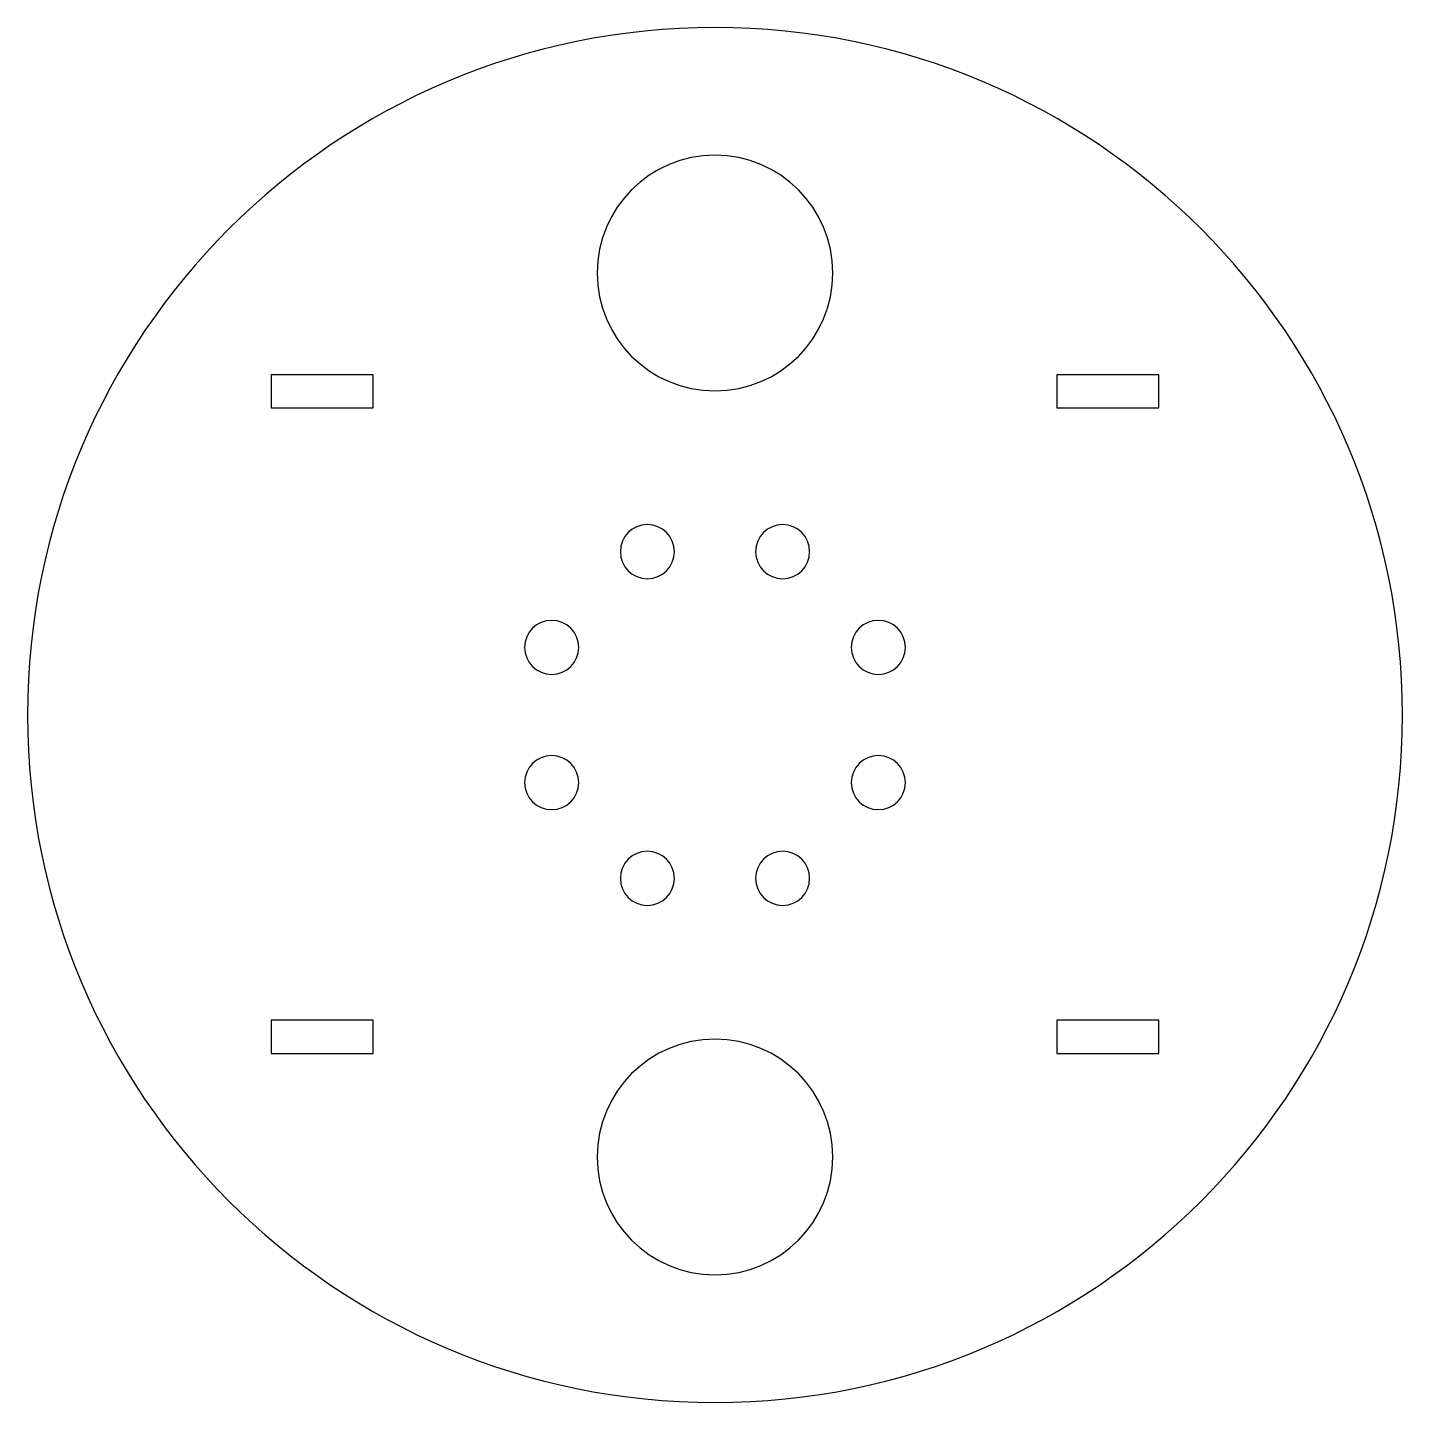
# Model space of a CAD drawing. Header units: millimetres. Extents: x 0 to 140, y 0 to 140.
import ezdxf

# ---------------------------------------------------------------- set-up
doc = ezdxf.new("R2010")
doc.units = ezdxf.units.MM

msp = doc.modelspace()

# ---------------------------------------------------------------- linework, layer by layer
at = {"layer": 'CUT'}
for p, q in [((35.2, 104.6375), (24.8, 104.6375)), ((24.8, 104.6375), (24.8, 101.2625)), ((35.2, 101.2625), (35.2, 104.6375)), ((115.2, 104.6375), (104.8, 104.6375)), ((104.8, 104.6375), (104.8, 101.2625)), ((115.2, 101.2625), (115.2, 104.6375)), ((24.8, 101.2625), (35.2, 101.2625)), ((104.8, 101.2625), (115.2, 101.2625)), ((35.2, 38.9125), (24.8, 38.9125)), ((24.8, 38.9125), (24.8, 35.5375)), ((35.2, 35.5375), (35.2, 38.9125)), ((115.2, 38.9125), (104.8, 38.9125)), ((104.8, 38.9125), (104.8, 35.5375)), ((115.2, 35.5375), (115.2, 38.9125)), ((24.8, 35.5375), (35.2, 35.5375)), ((104.8, 35.5375), (115.2, 35.5375))]:
    msp.add_line(p, q, dxfattribs=at)
for centre, radius, start, end in [((70, 70), 70, 0, 180), ((70, 115), 12, 0, 180), ((70, 115), 12, 180, 0), ((63.1117, 86.6298), 2.75, 0, 180), ((76.8883, 86.6298), 2.75, 0, 180), ((63.1117, 86.6298), 2.75, 180, 0), ((76.8883, 86.6298), 2.75, 180, 0), ((53.3702, 76.8883), 2.75, 0, 180), ((86.6298, 76.8883), 2.75, 0, 180), ((53.3702, 76.8883), 2.75, 180, 0), ((86.6298, 76.8883), 2.75, 180, 0), ((70, 70), 70, 180, 0), ((53.3702, 63.1117), 2.75, 0, 180), ((86.6298, 63.1117), 2.75, 0, 180), ((53.3702, 63.1117), 2.75, 180, 0), ((86.6298, 63.1117), 2.75, 180, 0), ((63.1117, 53.3702), 2.75, 0, 180), ((76.8883, 53.3702), 2.75, 0, 180), ((63.1117, 53.3702), 2.75, 180, 0), ((76.8883, 53.3702), 2.75, 180, 0), ((70, 25), 12, 0, 180), ((70, 25), 12, 180, 0)]:
    msp.add_arc(centre, radius, start, end, dxfattribs=at)

doc.saveas('drawing.dxf')
